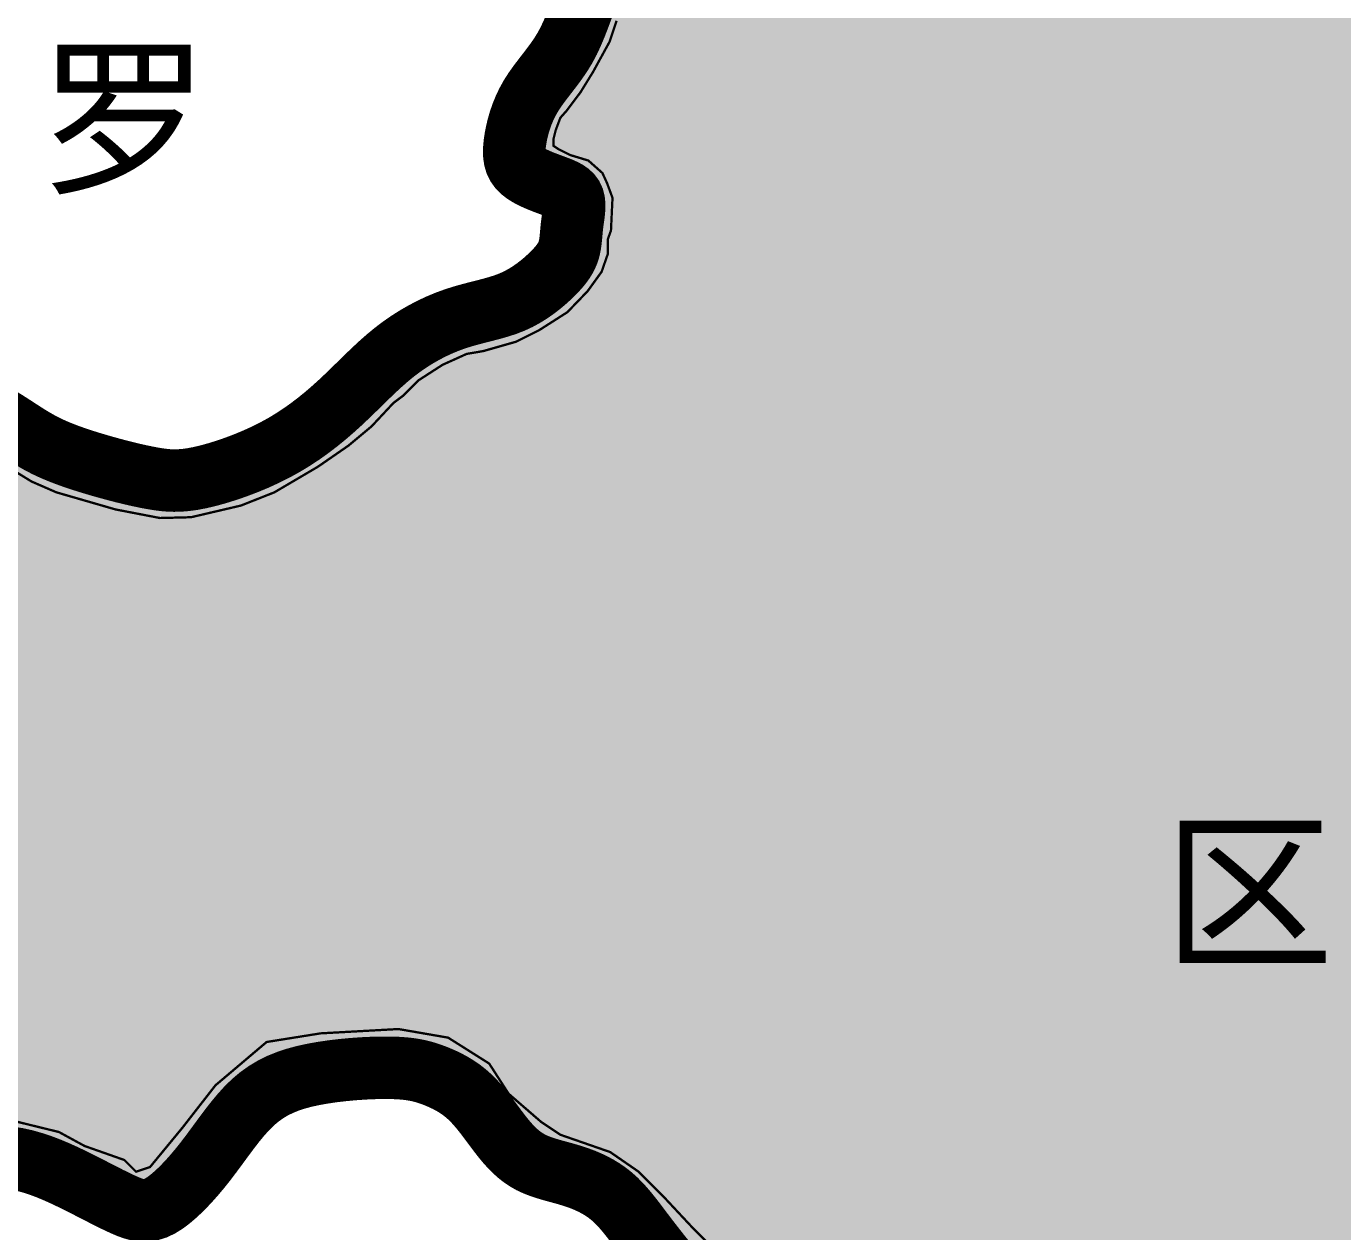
# Model space of a CAD drawing. Extents: x 13573007 to 22079938, y 2388446 to 8397471.
# Drawn here: x 19712520 to 20282559, y 7345831 to 7868005 of the extents above; entities that cross this region are included whole.
import ezdxf

# ---------------------------------------------------------------- set-up
doc = ezdxf.new("R2010")
doc.units = 0
doc.header["$MEASUREMENT"] = 0
for name, color, linetype in [('5黄河中游经济区', 30, 'CONTINUOUS'), ('BOUNDY', 13, 'CONTINUOUS'), ('注记', 7, 'CONTINUOUS'), ('片区', 3, 'CONTINUOUS')]:
    doc.layers.add(name, color=color, linetype=linetype)
doc.styles.get("Standard").update_dxf_attribs({"font": 'simhei.ttf'})

msp = doc.modelspace()

# ---------------------------------------------------------------- hatches: boundary and pattern name
at = {"layer": '5黄河中游经济区'}
msp.add_hatch(color=256, dxfattribs=at).paths.add_polyline_path([(17441418.19616914, 6608165.656237125), (17491376.82837343, 6421441.018796377), (17469907.35430474, 6391040.36452746), (17494084.13369071, 6337222.371484447), (17537917.68171358, 6288938.9646741), (17537470.39952436, 6239761.446426906), (17562518.13110684, 6229478.868839756), (17633437.97642863, 6269394.932130828), (17730175.52350623, 6269394.932130828), (17769009.2541417, 6242709.463468533), (17761467.74646401, 6211830.02549243), (17707592.58415439, 6149390.055298757), (17670600.2825892, 6116803.092567444), (17732392.30283856, 6080050.280467987), (17759628.89766033, 6051654.406189695), (17765166.30512834, 6032244.078586817), (17817427.93282593, 6014555.044439875), (17821262.7642144, 5983124.362864137), (17839686.61986947, 5938417.716364384), (17868615.1664723, 5934725.195268422), (17894664.30311811, 5890952.906326704), (17954730.24977763, 5886890.233397018), (17964822.59343518, 5908027.701877687), (17945842.76652549, 5954587.177118111), (18011319.34703103, 5969123.570714146), (18082370.56840268, 5951891.406084497), (18172128.53203552, 5988138.128046129), (18216212.97280658, 5983348.61949477), (18229629.98269466, 5914379.696355164), (18140377.42627635, 5795589.772577934), (18125998.99225256, 5739600.450634975), (18207776.32244772, 5656065.595882684), (18335812.82863071, 5680286.040762462), (18427086.33927336, 5713511.800218072), (18445115.67821582, 5839093.964733239), (18495259.75051923, 5940460.717446253), (18556108.76945002, 5962423.519560933), (18588892.17139775, 5899721.552383646), (18539650.04893721, 5832632.244608723), (18530243.9853585, 5767825.904405765), (18631545.3943802, 5733186.647231374), (18706244.89314952, 5672839.454385102), (18771037.82109721, 5666644.828986298), (18808786.70512417, 5688044.472985584), (18821745.31911934, 5724086.000244059), (18835267.28781914, 5744359.350786664), (18834140.47188875, 5790537.541929387), (18878650.39352618, 5837842.026528794), (18942316.47003644, 5921188.03838668), (19027898.27310044, 5952203.138059728), (19085793.28379652, 5990993.431698572), (19101380.41298609, 5963649.449735299), (19156730.59858223, 6011342.437824294), (19199038.51559578, 6013568.128517412), (19253580.13486559, 6112558.835883565), (19298029.30395671, 6110953.010832019), (19332810.04794684, 6136496.745193154), (19426799.42110354, 6150312.13333888), (19462045.44935244, 6188304.467820205), (19436707.18752503, 6251665.63845706), (19436129.25106628, 6325076.871952973), (19459747.54021217, 6335775.145313349), (19471708.22922529, 6394714.344650112), (19525867.75751029, 6434800.740795828), (19549862.486395, 6409104.328065149), (19547463.00431476, 6354285.335278276), (19571457.73319947, 6346747.721578564), (19666751.06492154, 6398483.142733894), (19684575.7232907, 6381352.218445592), (19725366.76545864, 6415271.471328229), (19771185.0035466, 6420497.64670372), (19798950.32086663, 6498272.111348003), (19892872.54623363, 6526024.238499708), (19917210.03638749, 6474288.799812227), (19952732.04704969, 6431589.359809134), (19952343.69457929, 6396514.370232239), (19938501.28057173, 6386205.327254783), (19962657.63149048, 6341442.371025033), (20014227.37732492, 6332218.480316065), (20077468.19492845, 6347953.337232411), (20087363.89257073, 6379729.267261744), (20077245.9991008, 6428577.126485705), (20077788.83466043, 6488803.647181641), (20088917.04023066, 6502096.8895787), (20120130.3147029, 6489346.232081957), (20150257.88741667, 6419624.528226897), (20165728.83874232, 6414198.714288007), (20218122.78035221, 6485084.745589595), (20358371.57957336, 6566289.234631836), (20391860.92123426, 6599686.152244497), (20434724.40214761, 6617435.435374547), (20481261.89658608, 6622637.819625903), (20563927.20090134, 6703733.679482337), (20525563.49189022, 6810827.540070463), (20471780.58124359, 6896589.265400965), (20399236.15593687, 6853083.329081487), (20380974.98019922, 6865835.073571373), (20361713.18789522, 6899839.708012253), (20340161.69393712, 6955963.601004172), (20342619.09829736, 7032091.240207672), (20316258.15884233, 7081893.461488008), (20294159.52844246, 7095247.904475883), (20303415.21636152, 7137003.624044236), (20340938.18440319, 7114250.508233078), (20359949.80724598, 7118501.089729708), (20389718.04285735, 7103499.041513879), (20408479.52687818, 7125502.044394951), (20405978.01610156, 7159506.696367983), (20427949.06770349, 7188222.80624342), (20418735.80072434, 7233516.81609394), (20468726.3997087, 7265135.377858765), (20483340.46318112, 7291464.245277762), (20469989.34951778, 7309317.371317353), (20437258.66628051, 7299579.841283564), (20400313.09487038, 7275654.666348845), (20373254.41053062, 7316743.550687663), (20347303.39629027, 7357466.731962126), (20379138.58622162, 7416072.090044558), (20487023.81621957, 7544586.784200191), (20508096.69993956, 7555551.789299972), (20520748.31701875, 7541666.769985676), (20541013.14176679, 7517956.37292099), (20552026.21221407, 7530248.499912314), (20534404.78397795, 7627244.42211083), (20560502.10062826, 7684503.433991566), (20584576.46091893, 7716008.510165729), (20581089.34680757, 7826323.499614548), (20627706.31945577, 7992117.21656004), (20618364.78036337, 8016096.530766189), (20545073.73785754, 8085988.226323251), (20526603.02030173, 8084078.361837141), (20465715.54207072, 8030346.782965783), (20382915.7008168, 8021009.704712663), (20344400.17433105, 7999941.726321176), (20302991.44492025, 8027003.78814793), (20270792.32389092, 8131177.496753454), (20258109.07048345, 8151770.314417601), (20212214.76732614, 8172974.88773413), (20168112.60288826, 8154697.325936109), (20131002.25360154, 8171093.372730497), (20140145.40356212, 8199047.294899739), (20158162.72152369, 8231301.800250232), (20133666.75848126, 8293945.654378653), (20062288.74540977, 8281547.427173156), (20042529.03468395, 8250385.735639606), (20002191.69850273, 8200391.221665084), (19994662.04198941, 8185339.119168188), (20047369.5150257, 8175931.544150036), (20061084.19400769, 8149321.56627829), (20068976.08799399, 8111376.072290623), (20052911.35839703, 8073585.40663258), (20016573.9454236, 8013247.11849644), (19932492.9546472, 7815703.681790799), (19953006.02320673, 7791685.533877973), (19945386.86944953, 7750678.945439443), (19910807.72037089, 7737791.151485085), (19873298.14168067, 7719045.270963486), (19829927.67312805, 7678038.682524957), (19771318.95833954, 7663979.285282869), (19722087.63056377, 7676281.260061212), (19678717.16201115, 7695612.942226674), (19658204.12409088, 7646990.827225015), (19616598.90518163, 7527116.399296541), (19600774.56076773, 7486109.810858008), (19590811.07557697, 7445103.222419478), (19573814.53480703, 7408783.082196161), (19580847.59038621, 7376563.623608489), (19614254.57374807, 7356060.320623148), (19647075.45893192, 7382421.710175727), (19688687.63295049, 7386522.35674708), (19715647.65891118, 7385936.555103213), (19742021.58669387, 7370705.537041247), (19767809.41629853, 7361918.40719039), (19784219.85889045, 7380078.468535975), (19798285.97004882, 7405854.038912538), (19826505.395118, 7422893.85443759), (19851033.82561418, 7424599.919434138), (19877407.75339685, 7424599.919434138), (19891473.83391597, 7416984.410403155), (19910228.6385807, 7407611.478908431), (19924294.71909981, 7399995.9523453), (19938360.79961893, 7382421.710175727), (19962390.39596804, 7370119.735397384), (19977042.57466517, 7354888.69980327), (19996383.44686867, 7337314.4576337), (20018068.68114498, 7317982.775468238), (20040339.98296005, 7302165.938230257), (20052647.83022362, 7286934.920168296), (20057336.52372999, 7269360.660466574), (20067222.15459118, 7246153.952935725), (20070152.61484201, 7229165.512410019), (20070738.68238077, 7215691.916811798), (20061361.29536803, 7205733.166141059), (20042606.49070329, 7202218.321213573), (20018576.92499343, 7198117.657110076), (20000994.31668472, 7195188.613826457), (19962898.63981649, 7209248.011068545), (19938282.9759286, 7202804.12285744), (19881432.49439564, 7196946.036290199), (19848611.6092118, 7184058.259867989), (19827512.4731135, 7172927.888377376), (19800552.47779205, 7169413.04344989), (19780625.50741054, 7150081.361284427), (19753079.38327184, 7133092.92075872), (19732566.34535155, 7125477.411727738), (19710295.04353648, 7113761.238593258), (19693776.49070382, 7102912.960009098), (19676888.06017462, 7079198.53836583), (19673371.53238503, 7054008.769633129), (19664580.21291105, 7038191.932395153), (19655788.92407633, 7021789.293513309), (19635275.8555168, 7010658.939554844), (19624726.30278727, 7001286.008060116), (19603627.13604973, 6984883.369178277), (19580990.46120037, 6971674.316153429), (19555788.69913448, 6962887.186302572), (19530586.96770783, 6960543.944662817), (19510073.89914829, 6961715.565482695), (19496007.81862918, 6962301.367126558), (19481355.63993206, 6954685.858095575), (19473736.48617486, 6937111.615926005), (19454981.71214937, 6914850.890476923), (19429193.85190547, 6889661.121744219), (19405164.28619559, 6871501.060398635), (19385237.31581408, 6853340.99905305), (19359449.48620941, 6845725.47248992), (19341866.84726146, 6845725.47248992), (19325456.40466954, 6846311.291665934), (19304357.26857124, 6850411.955769431), (19290291.18805213, 6859784.887264155), (19270950.31584863, 6867986.197939001), (19249851.14911109, 6879702.371073481), (19233440.70651916, 6893175.966671705), (19215858.09821046, 6898448.25159508), (19188898.10288902, 6893761.785847716), (19167212.86861271, 6877359.146965876), (19149630.22966476, 6853340.99905305), (19141425.0083688, 6821121.52293323), (19132990.72805361, 6780408.247322097), (19147056.80857272, 6751117.832018044), (19157606.39194149, 6735300.994780067), (19174602.90207218, 6720655.778361969), (19181635.95765135, 6708353.803583622), (19187496.84751376, 6698395.052912887), (19187496.84751376, 6683164.034850921), (19181635.95765135, 6670276.258428711), (19172258.57063862, 6659145.886938095), (19162295.08544786, 6645672.291339874), (19146470.7103947, 6636299.35984515), (19122441.14468483, 6627512.22999429), (19097825.48079695, 6611695.392756313), (19073795.91508708, 6594121.150586739), (19050938.51509399, 6577132.692528885), (19002293.25485699, 6517966.042744767), (18967128.03823958, 6499805.981399182), (18926687.99929854, 6485746.566624947), (18893281.04657593, 6465243.281171758), (18852618.72660279, 6450502.41238904), (18820167.9568234, 6452625.832931593), (18763317.50592969, 6454969.057039201), (18726393.99477823, 6456726.479502942), (18684195.72258165, 6457898.10032282), (18654305.26700938, 6460241.341962576), (18625587.00779314, 6453211.63457546), (18579872.20780696, 6436223.19404975), (18523607.82445201, 6415134.089420546), (18455035.62447274, 6381157.190836985), (18420572.11255193, 6364431.511698484), (18382360.79852587, 6340150.602398451), (18363019.92632237, 6328434.429263972), (18350125.98088079, 6329020.230907839), (18335473.80218366, 6334878.317475077), (18324924.24945413, 6336635.739938822), (18311444.23647379, 6340150.602398451), (18301013.53338787, 6359023.275410648), (18288119.61858554, 6374840.112648629), (18262331.78898087, 6374840.112648629), (18232441.3334086, 6377769.155932248), (18178521.31212647, 6383627.224967338), (18159180.43992297, 6392414.354818199), (18128117.78799467, 6411746.036983661), (18098227.36306164, 6428148.675865505), (18058959.48983739, 6446308.73721109), (18034929.92412751, 6451581.022134464), (18010314.26023963, 6459782.33280931), (17996248.17972051, 6477356.592511032), (17984526.43063496, 6498445.697140235), (17952877.7111679, 6509576.051098704), (17926503.78338522, 6519534.801769439), (17899543.75742453, 6531836.776547786), (17879616.81768226, 6537109.061471161), (17845037.66860362, 6547067.794609752), (17812664.39219611, 6550095.666608736), (17771060.15374281, 6549509.847432721), (17748793.08014398, 6547166.623325113), (17731799.78713435, 6548924.045788858), (17689023.56679976, 6553610.511536218), (17648113.63820195, 6561816.348688126), (17610502.86422209, 6570013.150418062), (17571828.50387389, 6576457.038629167), (17530224.23478134, 6587001.590943769), (17497409.63064337, 6594617.099974751), (17475142.55704454, 6602232.609005734), (17454633.41030878, 6608676.514748987), (17439398.04416221, 6615706.204603955)])

# ---------------------------------------------------------------- linework, layer by layer
at = {"layer": 'BOUNDY', "linetype": 'Continuous', "ltscale": 5, "const_width": 27074.99999999999, "flags": 128}
for points in [[(19955423.73666079, 7881738.226806083), (19954122.03194113, 7878326.307107964), (19952854.06475426, 7874917.297494867), (19951585.89431556, 7871535.448731192), (19950283.57991488, 7868205.01158134), (19948913.18084212, 7864950.236772456), (19947440.75634988, 7861795.375087568), (19945832.36572804, 7858764.677281761), (19944067.5327322, 7855874.068002486), (19942179.63924171, 7853106.167541155), (19940215.53152712, 7850435.270118796), (19938222.05593349, 7847835.669909873), (19936246.0588059, 7845281.661116787), (19934334.38645215, 7842747.537960568), (19932533.88525458, 7840207.594606363), (19930891.40144648, 7837636.125275203), (19929444.07680543, 7835016.700067827), (19928190.23465277, 7832369.992771455), (19927118.4936306, 7829725.953053021), (19926217.47241826, 7827114.530598083), (19925475.78965785, 7824565.675101512), (19924882.0641032, 7822109.336230242), (19924424.91435917, 7819775.463679143), (19924092.95921685, 7817594.007143089), (19923879.7965786, 7815587.620848128), (19923798.94176038, 7813749.777303346), (19923868.88945015, 7812066.653576949), (19924108.13429864, 7810524.426755765), (19924535.17095657, 7809109.273889371), (19925168.4940374, 7807807.372045972), (19926026.59819187, 7806604.898312398), (19927127.97807069, 7805488.029738226), (19928479.50992645, 7804444.630855032), (19930041.59619571, 7803469.31597338), (19931763.02095415, 7802558.386848577), (19933592.56824018, 7801708.145235934), (19935479.02212949, 7800914.892909386), (19937371.16673501, 7800174.931605616), (19939217.7859834, 7799484.563107871), (19940967.6640621, 7798840.089162149), (19942577.40960927, 7798234.456853279), (19944034.92999734, 7797647.194472411), (19945335.95723571, 7797054.475686782), (19946476.22329654, 7796432.474107751), (19947451.46022649, 7795757.363374614), (19948257.39999773, 7795005.317117357), (19948889.77461965, 7794152.508975276), (19949344.31613894, 7793175.112559729), (19949622.21005471, 7792057.081974381), (19949746.45612301, 7790813.493105852), (19949745.50770135, 7789467.202277192), (19949647.81799825, 7788041.065839388), (19949481.84040846, 7786557.940124803), (19949276.02821501, 7785040.681475111), (19949058.83466364, 7783512.146213361), (19948858.71311189, 7781995.190699854), (19948696.52928324, 7780508.851754748), (19948562.79877485, 7779056.888261148), (19948440.44954987, 7777639.239589953), (19948312.40972044, 7776255.845112064), (19948161.60721244, 7774906.644198381), (19947970.97010078, 7773591.576219806), (19947723.42638583, 7772310.580565863), (19947401.90403076, 7771063.596588829), (19946990.02557905, 7769847.734413379), (19946474.19088991, 7768648.787142047), (19945841.49451466, 7767449.718612515), (19945079.0307066, 7766233.492681094), (19944173.8939053, 7764983.073176154), (19943113.17851306, 7763681.42394469), (19941883.97893222, 7762311.508843013), (19940473.38956507, 7760856.291708806), (19938872.11223604, 7759307.507072845), (19937085.27875604, 7757691.972238281), (19935121.62835808, 7756045.275164106), (19932989.90020068, 7754403.003865191), (19930698.8335541, 7752800.746319153), (19928257.16765137, 7751274.090494298), (19925673.6417255, 7749858.624396184), (19922956.9950095, 7748589.9359838), (19920116.84739502, 7747490.31576448), (19917166.34159447, 7746528.864234024), (19914119.50105341, 7745661.384371378), (19910990.34921737, 7744843.679202058), (19907792.90942015, 7744031.551695698), (19904541.20510729, 7743180.804859185), (19901249.25972433, 7742247.241699406), (19897931.09664233, 7741186.66519531), (19894600.31589033, 7739962.729542785), (19891268.82379414, 7738570.493637853), (19887948.10330035, 7737012.867574849), (19884649.63735552, 7735292.761457422), (19881384.90890624, 7733413.08536128), (19878165.40086181, 7731376.749380761), (19875002.59620608, 7729186.663610199), (19871907.97784837, 7726845.738125303), (19868887.81228574, 7724360.429701664), (19865927.50029178, 7721751.381811955), (19863007.22615333, 7719042.784554222), (19860107.17415722, 7716258.828082391), (19857207.52866478, 7713423.702513137), (19854288.47396286, 7710561.597972446), (19851330.19433828, 7707696.704595619), (19848312.87407787, 7704853.212517955), (19845218.05250557, 7702052.937300214), (19842032.68842311, 7699308.196316742), (19838745.0957066, 7696628.932376661), (19835343.58815761, 7694025.08828909), (19831816.47957774, 7691506.606853836), (19828152.08388032, 7689083.430898645), (19824338.71479245, 7686765.50321401), (19820364.68615295, 7684562.766636991), (19816230.9972337, 7682485.648972251), (19811989.38900144, 7680546.518099763), (19807704.28789319, 7678758.226932296), (19803440.12027146, 7677133.628373303), (19799261.31253602, 7675685.575307616), (19795232.29112388, 7674426.920657315), (19791417.48243482, 7673370.51730723), (19787881.31290586, 7672529.218160816), (19784668.64721389, 7671910.17720037), (19781746.10355408, 7671497.752676987), (19779060.73854776, 7671270.603929915), (19776559.60862996, 7671207.390289092), (19774189.77038474, 7671286.771093764), (19771898.28032167, 7671487.405692496), (19769632.1950248, 7671787.953396597), (19767338.57096644, 7672167.073545315), (19764972.84831019, 7672606.962054306), (19762524.00131436, 7673103.961088964), (19759989.38800307, 7673657.949400404), (19757366.36617692, 7674268.805739739), (19754652.29378553, 7674936.408839458), (19751844.52874126, 7675660.637459987), (19748940.42895646, 7676441.370343127), (19745937.35230626, 7677278.48623068), (19742838.75384839, 7678172.14679093), (19739672.4772221, 7679123.64541673), (19736472.46310027, 7680134.558390164), (19733272.65219302, 7681206.462011942), (19730106.98524775, 7682340.932592087), (19727009.40301181, 7683539.546412685), (19724013.8461581, 7684803.879783758), (19721154.25547124, 7686135.509006017), (19718451.41196163, 7687534.615957447), (19715873.45813872, 7688995.804843762), (19713375.37681223, 7690512.285447949), (19710912.15075465, 7692077.267571622), (19708438.76281293, 7693683.960988455), (19705910.1957968, 7695325.575500065), (19703281.43247874, 7696995.320880123), (19700507.45574297, 7698686.406948873), (19697560.59130193, 7700378.836897471)], [(19697916.39307053, 7378522.338402727), (19701499.12105413, 7378306.840119221), (19705057.25720437, 7377928.498016008), (19708589.27735598, 7377355.482970634), (19712092.11593033, 7376566.575561919), (19715556.54251488, 7375582.995211043), (19718971.78558172, 7374436.57104046), (19722327.07345398, 7373159.132153996), (19725611.63452925, 7371782.507674106), (19728814.69724239, 7370338.526723244), (19731925.48995377, 7368859.01841455), (19734933.24106099, 7367375.811861166), (19737828.99116637, 7365917.209723302), (19740611.02969112, 7364497.408793577), (19743279.45822389, 7363127.079402366), (19745834.37842788, 7361816.89189867), (19748275.89189173, 7360577.51659424), (19750604.10024138, 7359419.623819449), (19752819.10510273, 7358353.883932614), (19754921.00810172, 7357390.967254796), (19756915.19500227, 7356545.969863691), (19758828.18841846, 7355851.690928721), (19760691.79499061, 7355345.355347999), (19762537.82150806, 7355064.188047581), (19764398.07468565, 7355045.413916268), (19766304.3612382, 7355326.257880115), (19768288.48788054, 7355943.944846549), (19770382.26132752, 7356935.699722999), (19772608.34263177, 7358326.33911752), (19774952.81004818, 7360091.046422058), (19777392.59598316, 7362192.596729183), (19779904.63299216, 7364593.765122154), (19782465.85355611, 7367257.326702856), (19785053.19019319, 7370146.056545236), (19787643.57538433, 7373222.729751178), (19790213.94164772, 7376450.121403941), (19792747.75901349, 7379788.349123009), (19795254.64729877, 7383186.900588953), (19797750.76401891, 7386592.60602788), (19800252.26654024, 7389952.295665898), (19802775.31222911, 7393212.799701178), (19805336.05860086, 7396320.948369139), (19807950.66298456, 7399223.571877264), (19810635.28282107, 7401867.500451663), (19813406.60051914, 7404212.548557007), (19816283.39873166, 7406270.467705362), (19819284.98493047, 7408065.993684613), (19822430.66681089, 7409623.862245389), (19825739.75191922, 7410968.809175574), (19829231.54791357, 7412125.570235112), (19832925.36230297, 7413118.881202572), (19836840.50278278, 7413973.477847212), (19840979.76380499, 7414710.296654412), (19845279.8875934, 7415335.076955416), (19849661.10327752, 7415849.758834847), (19854043.64006133, 7416256.282349386), (19858347.72696258, 7416556.587537088), (19862493.59322251, 7416752.614491888), (19866401.46793337, 7416846.303242528), (19869991.5801874, 7416839.593855002), (19873206.34601177, 7416734.658816167), (19876076.92850293, 7416534.600184568), (19878656.67761774, 7416242.752439612), (19880998.94323857, 7415862.450060704), (19883157.07535954, 7415397.027527251), (19885184.42393751, 7414849.819327974), (19887134.33885486, 7414224.159923651), (19889060.17010571, 7413523.383812317), (19891004.56373306, 7412748.228601449), (19892967.35042246, 7411889.04453189), (19894937.65690835, 7410933.584944614), (19896904.60992517, 7409869.603236475), (19898857.3363191, 7408684.852767074), (19900784.96286185, 7407367.086896011), (19902676.61625059, 7405904.058992201), (19904521.42333151, 7404283.52243387), (19906311.2376398, 7402500.879672625), (19908048.81980182, 7400582.12954671), (19909739.6572447, 7398560.919967749), (19911389.23743279, 7396470.898875304), (19913003.04771872, 7394345.714190313), (19914586.57556684, 7392219.01383371), (19916145.30840428, 7390124.445726433), (19917684.73365815, 7388095.657789418), (19919212.37112494, 7386161.569060096), (19920743.87007864, 7384332.182967373), (19922296.91227438, 7382612.774047338), (19923889.17935552, 7381008.616854706), (19925538.35303994, 7379524.985906937), (19927262.1150455, 7378167.15576806), (19929078.14705284, 7376940.40096485), (19931004.13070531, 7375849.996033394), (19933051.26109631, 7374895.910659143), (19935204.7865233, 7374056.895134308), (19937443.46858473, 7373306.394863212), (19939746.06895359, 7372617.8552688), (19942091.34930284, 7371964.721783333), (19944458.07123096, 7371320.439820447), (19946824.99641092, 7370658.454812401), (19949170.88644119, 7369952.21217283), (19951477.14511962, 7369178.390755587), (19953735.74452014, 7368326.603156784), (19955941.2988043, 7367389.695412748), (19958088.42220815, 7366360.513531872), (19960171.72893049, 7365231.903559797), (19962185.83317013, 7363996.711514228), (19964125.34908862, 7362647.78342218), (19965984.89092202, 7361177.965310671), (19967763.22224648, 7359582.49796302), (19969475.70455731, 7357866.201234319), (19971141.84861542, 7356036.289708027), (19972781.16525622, 7354099.977986225), (19974413.16535236, 7352064.48068031), (19976057.35973926, 7349937.012383052), (19977733.25917782, 7347724.787687221), (19979460.37465246, 7345435.021204212), (19981251.7301506, 7343078.726810672), (19983094.40323623, 7340682.115537384), (19984968.98466261, 7338275.197689691), (19986856.0652575, 7335887.983572938), (19988736.23573692, 7333550.483520412), (19990590.08689137, 7331292.707828143)]]:
    msp.add_lwpolyline(points, dxfattribs=at)
at = {"layer": '片区', "color": 51, "const_width": 1000, "flags": 128}
for points in [[(19968123.68489861, 7870410.766093254), (19965093.40128064, 7861317.519472361), (19957938.19405198, 7848257.159285069), (19952545.0900948, 7839498.394803524), (19946471.17354035, 7831416.373215437), (19943774.62157369, 7828382.698134899), (19941758.88222814, 7822992.09085536), (19940744.33790803, 7818947.190736055), (19940744.33790803, 7816255.776427507), (19942760.07725358, 7814910.069279194), (19948153.18118691, 7812210.876308203), (19955909.10543561, 7809853.944127083), (19961983.02203774, 7804463.336853504), (19963998.7613833, 7800083.954618692), (19966361.58165097, 7793682.122318268), (19965694.11830068, 7779532.750557184), (19964345.84230542, 7775830.11121583), (19964345.84230542, 7769428.278909445), (19961649.29033875, 7761680.739460707), (19955575.37373662, 7753256.457094669), (19946804.9052155, 7744163.210485697), (19934670.42135358, 7736415.671030998), (19924565.02606034, 7731359.545878887), (19910401.45358205, 7727314.645759583), (19903206.19856477, 7726085.618422747), (19892767.07162023, 7721363.975398064), (19882314.59540486, 7714627.660970211), (19875559.86620545, 7707891.346542358), (19871515.03824353, 7704857.671461821), (19862077.10632443, 7694753.199808121), (19851971.71107888, 7686328.917454004), (19838822.68287301, 7677235.670845032), (19819933.46978784, 7666119.974176407), (19805436.16563439, 7660387.106118917), (19783863.74985337, 7655338.75962925), (19770380.98999619, 7654996.498845339), (19751158.04521203, 7658706.916843176), (19725540.80149293, 7666119.974176407), (19714741.2443316, 7670833.838538647), (19696693.0350697, 7681933.977906227)], [(19707425.84590077, 7393727.065847635), (19726648.7906611, 7389005.422828913), (19737768.73022676, 7382945.851306438), (19754962.58637071, 7376878.501121521), (19760021.95862889, 7371830.154631853), (19766095.87520719, 7373844.826035023), (19780246.09841466, 7391027.872882605), (19794409.6709168, 7409222.144757032), (19816582.80374169, 7428007.594351292), (19839984.0691483, 7431749.126957178), (19873664.27024961, 7433616.00393486), (19895183.28899503, 7429882.249973536), (19912964.51286435, 7418657.652149916), (19921374.55121636, 7405573.955999136), (19935417.98030496, 7393415.919683695), (19943828.01860929, 7387807.510100126), (19965347.03735471, 7380324.444876432), (19977521.56902909, 7371915.719829321), (19988748.30273747, 7360698.900656223), (20001843.93383622, 7346673.9873631), (20013070.66759229, 7335449.38953948)]]:
    msp.add_lwpolyline(points, dxfattribs=at)

# ---------------------------------------------------------------- texts
at = {"layer": '注记', "linetype": 'Continuous', "char_height": 54149.99999999999, "width": 99277.50793946904, "attachment_point": 1}
for s, insert in [('\\fￋￎￌﾣﾤ|b0|i0|c134|p54;罗', (19717939.94968551, 7855280.835333496)), ('\\fￋￎￌﾣﾤ|b0|i0|c134|p54;区', (20204876.00103974, 7520046.342406988))]:
    msp.add_mtext(s, dxfattribs=dict(at, insert=insert))

doc.saveas('drawing.dxf')
